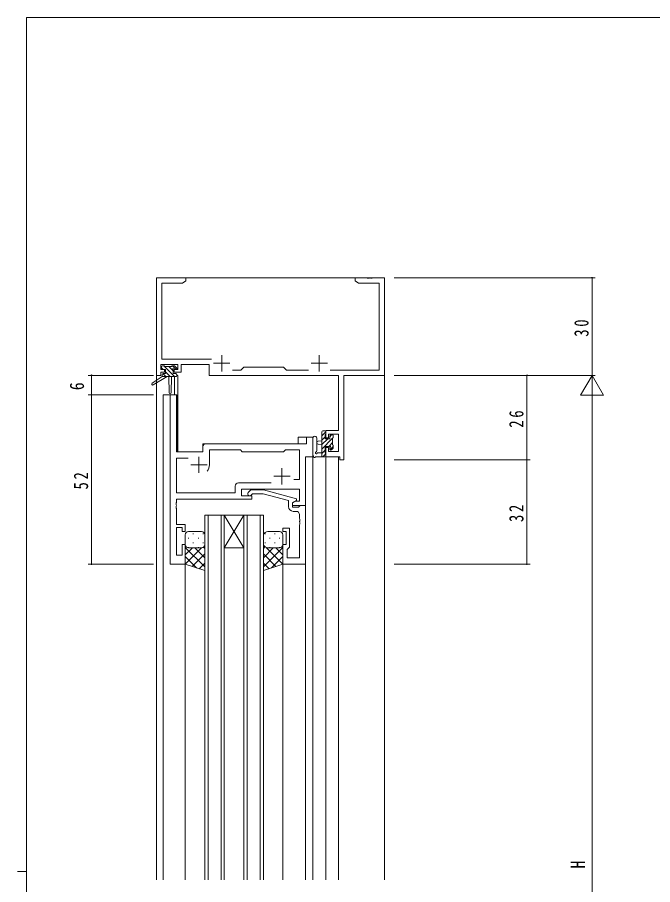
# Model space of a CAD drawing. Units: millimetres on the paper. Extents: x -397 to 397, y -282 to 282.
# Drawn here: x -396.7 to -201.5, y 12.8 to 279.3 of the extents above; entities that cross this region are included whole.
import ezdxf
from ezdxf.enums import TextEntityAlignment as Align

# ---------------------------------------------------------------- set-up
doc = ezdxf.new("R2010")
doc.units = ezdxf.units.MM
for name, color, linetype, lineweight in [('0-1_YKK_ZWAK', 7, 'Continuous', 18), ('0-3_YKK_11', 7, 'Continuous', 18), ('0-4_YKK_12', 2, 'Continuous', 18), ('0-6_YKK_13', 4, 'Continuous', 18), ('0-7_YKK_D', 6, 'Continuous', 18)]:
    doc.layers.add(name, color=color, linetype=linetype, lineweight=lineweight)
doc.styles.add('ＭＳ ゴシック', font='')
doc.styles.get('ＭＳ ゴシック').set_extended_font_data('MS Gothic')

msp = doc.modelspace()

# ---------------------------------------------------------------- linework, layer by layer
at = {"layer": '0-1_YKK_ZWAK'}
for p, q in [((-393.908, -245.688), (-393.908, 279.312)), ((376.092, 279.312), (-393.908, 279.312)), ((-396.708, 16.812), (-393.908, 16.812))]:
    msp.add_line(p, q, dxfattribs=at)
at = {"layer": '0-3_YKK_11'}
for p, q in [((-344.908, 199.312), (-353.908, 199.312)), ((-353.908, 199.312), (-353.908, 169.312)), ((-352.278, 197.682), (-345.999, 197.682)), ((-352.278, 174.242), (-352.278, 197.682)), ((-345.999, 197.682), (-344.908, 198.312)), ((-344.908, 198.312), (-344.908, 199.312)), ((-289.366, 199.312), (-292.908, 199.312)), ((-292.908, 199.312), (-292.908, 198.312)), ((-283.908, 199.312), (-287.45, 199.312)), ((-285.538, 197.682), (-285.538, 170.942)), ((-283.908, 169.312), (-283.908, 199.312)), ((-337.056, 174.242), (-352.278, 174.242)), ((-333.908, 175.512), (-333.908, 170.512)), ((-303.908, 175.512), (-303.908, 170.512)), ((-352.608, 172.612), (-347.408, 172.612)), ((-348.508, 171.112), (-348.508, 170.312)), ((-347.408, 171.112), (-348.508, 171.112)), ((-347.408, 172.612), (-347.408, 171.112)), ((-346.408, 170.312), (-346.408, 172.612)), ((-346.408, 172.612), (-337.708, 172.612)), ((-337.708, 172.612), (-337.708, 169.312)), ((-336.408, 173.012), (-331.408, 173.012)), ((-314.908, 171.812), (-327.108, 171.812)), ((-314.038, 170.942), (-314.908, 171.812)), ((-307.259, 170.942), (-314.038, 170.942)), ((-306.408, 173.012), (-301.408, 173.012)), ((-285.538, 170.942), (-300.558, 170.942)), ((-353.908, 169.312), (-352.608, 169.312)), ((-352.608, 169.312), (-352.608, 170.312)), ((-348.508, 170.312), (-346.408, 170.312)), ((-337.708, 169.312), (-298.038, 169.312)), ((-298.038, 169.312), (-298.038, 152.412)), ((-296.408, 169.312), (-283.908, 169.312)), ((-296.408, 143.312), (-296.408, 169.312)), ((-347.776, 163.312), (-349.706, 163.312)), ((-349.706, 163.312), (-349.706, 111.312)), ((-347.776, 145.812), (-347.776, 163.312)), ((-298.038, 152.412), (-301.908, 152.412)), ((-305.906, 144.312), (-305.906, 150.312)), ((-301.108, 151.212), (-298.038, 151.212)), ((-298.038, 151.212), (-298.038, 145.942)), ((-339.706, 147.312), (-339.706, 145.812)), ((-307.836, 148.312), (-338.706, 148.312)), ((-339.706, 145.812), (-347.776, 145.812)), ((-340.906, 144.312), (-340.906, 139.312)), ((-337.706, 146.382), (-328.176, 146.382)), ((-337.706, 141.812), (-337.706, 146.382)), ((-328.176, 146.382), (-327.606, 145.812)), ((-327.606, 145.812), (-314.906, 145.812)), ((-310.036, 146.382), (-310.036, 137.312)), ((-308.106, 144.312), (-305.906, 144.312)), ((-308.106, 129.312), (-308.106, 144.312)), ((-301.908, 144.312), (-297.608, 144.312)), ((-298.038, 145.942), (-301.108, 145.942)), ((-347.776, 143.882), (-344.256, 143.882)), ((-347.776, 133.242), (-347.776, 143.882)), ((-343.406, 141.812), (-338.406, 141.812)), ((-315.406, 140.812), (-315.406, 135.812)), ((-318.756, 136.242), (-328.736, 136.242)), ((-318.756, 136.242), (-328.736, 136.242)), ((-317.906, 138.312), (-312.906, 138.312)), ((-310.036, 137.312), (-311.74, 137.312)), ((-329.736, 135.242), (-329.736, 133.242)), ((-327.806, 132.312), (-327.806, 134.312)), ((-327.806, 134.312), (-310.036, 134.312)), ((-325.732, 133.337), (-324.957, 134.112)), ((-324.957, 134.112), (-321.012, 134.112)), ((-321.012, 134.112), (-310.908, 131.405)), ((-310.036, 134.312), (-310.036, 130.612)), ((-329.736, 133.242), (-347.776, 133.242)), ((-347.776, 131.312), (-324.606, 131.312)), ((-324.606, 132.312), (-327.806, 132.312)), ((-324.46, 132.912), (-324.884, 132.488)), ((-324.606, 131.312), (-324.606, 132.312)), ((-321.17, 132.912), (-324.46, 132.912)), ((-313.408, 130.833), (-321.17, 132.912)), ((-313.408, 129.012), (-313.408, 130.833)), ((-310.908, 130.805), (-312.108, 130.112)), ((-311.24, 130.612), (-312.106, 130.112)), ((-310.036, 130.612), (-311.24, 130.612)), ((-310.908, 131.405), (-310.908, 130.805)), ((-312.108, 130.112), (-312.108, 128.812)), ((-312.108, 128.812), (-310.308, 128.812)), ((-312.106, 130.112), (-312.106, 129.312)), ((-312.106, 129.312), (-308.106, 129.312)), ((-309.808, 129.312), (-308.108, 129.312)), ((-308.108, 129.312), (-308.108, 111.312)), ((-311.038, 127.512), (-311.908, 127.512)), ((-310.038, 113.242), (-310.038, 123.354)), ((-347.776, 114.012), (-347.776, 122.512)), ((-314.108, 117.312), (-314.108, 121.312)), ((-313.108, 122.312), (-313.108, 116.512)), ((-345.106, 117.312), (-346.106, 117.312)), ((-346.106, 117.312), (-346.106, 114.012)), ((-345.106, 111.312), (-345.106, 117.312)), ((-315.108, 117.312), (-314.108, 117.312)), ((-315.108, 111.312), (-315.108, 117.312)), ((-313.808, 115.812), (-313.808, 113.242)), ((-346.106, 114.012), (-347.776, 114.012)), ((-313.808, 113.242), (-310.038, 113.242)), ((-349.706, 111.312), (-345.106, 111.312)), ((-308.108, 111.312), (-315.108, 111.312))]:
    msp.add_line(p, q, dxfattribs=at)
for points in [[(-292.908, 198.312), (-291.817, 197.682), (-285.538, 197.682)], [(-287.45, 199.312), (-287.633, 199.192), (-288.183, 199.192), (-288.366, 199.312), (-288.45, 199.312), (-288.633, 199.192), (-289.183, 199.192), (-289.366, 199.312)], [(-352.608, 170.312), (-351.508, 170.312), (-351.508, 171.112), (-352.608, 171.112), (-352.608, 172.612)], [(-327.108, 171.812), (-327.978, 170.942), (-330.558, 170.942)], [(-301.908, 152.412), (-301.908, 150.112), (-301.108, 150.112), (-301.108, 151.212)], [(-305.906, 150.312), (-307.836, 150.312), (-307.836, 148.312)], [(-301.108, 145.942), (-301.108, 147.112), (-301.908, 147.112), (-301.908, 144.312)], [(-314.906, 145.812), (-314.336, 146.382), (-310.036, 146.382)], [(-297.608, 144.312), (-297.608, 143.312), (-296.408, 143.312)], [(-347.776, 128.354), (-347.896, 128.537), (-347.896, 129.087), (-347.776, 129.271), (-347.776, 129.354), (-347.896, 129.537), (-347.896, 130.087), (-347.776, 130.271), (-347.776, 131.312)], [(-347.776, 122.512), (-346.106, 122.512), (-346.106, 121.312), (-345.106, 121.312), (-345.106, 123.512), (-347.776, 123.512), (-347.776, 128.354)], [(-310.308, 128.812), (-310.108, 129.012), (-309.808, 129.312)], [(-310.038, 123.354), (-309.918, 123.537), (-309.918, 124.087), (-310.038, 124.271), (-310.038, 124.354), (-309.918, 124.537), (-309.918, 125.087), (-310.038, 125.271), (-310.038, 126.512)], [(-314.108, 121.312), (-315.108, 121.312), (-315.108, 122.312), (-313.108, 122.312)], [(-313.108, 116.512), (-313.608, 116.012), (-313.808, 115.812)]]:
    msp.add_lwpolyline(points, dxfattribs=at)
for centre, radius, start, end in [((-338.706, 147.312), 1, 90.00001, 179.99999), ((-340.906, 141.812), 3.2, 321.63348, 359.99999), ((-328.736, 135.242), 1, 90.00001, 179.99999), ((-325.308, 132.912), 0.6, 134.99999, 315.00001), ((-311.908, 129.012), 1.5, 180.00001, 269.99999), ((-311.038, 126.512), 1, 0.00001, 89.99999)]:
    msp.add_arc(centre, radius, start, end, dxfattribs=at)
at = {"layer": '0-4_YKK_12'}
for p, q in [((-353.908, 199.312), (-283.908, 199.312)), ((-353.908, 199.312), (-353.908, 14.312)), ((-283.908, 199.312), (-283.908, 14.312)), ((-348.408, 168.912), (-348.408, 163.312)), ((-347.408, 169.312), (-347.708, 169.312)), ((-347.408, 169.312), (-347.408, 145.812)), ((-347.708, 163.312), (-351.908, 163.312)), ((-351.908, 163.312), (-351.908, 14.312)), ((-349.706, 111.312), (-349.706, 163.312)), ((-347.708, 163.312), (-347.708, 145.812)), ((-305.908, 150.312), (-305.908, 14.312)), ((-339.708, 145.812), (-339.708, 148.312)), ((-339.708, 148.312), (-310.408, 148.312)), ((-347.708, 145.812), (-339.708, 145.812)), ((-308.106, 144.311), (-305.908, 144.311)), ((-308.106, 129.312), (-308.106, 144.311)), ((-301.908, 144.312), (-298.008, 144.312)), ((-301.908, 144.312), (-301.908, 14.312)), ((-298.008, 144.312), (-298.008, 14.312)), ((-308.408, 129.312), (-308.106, 129.312)), ((-333.108, 126.312), (-339.108, 126.312)), ((-339.108, 126.312), (-339.108, 14.312)), ((-338.108, 126.312), (-338.108, 14.312)), ((-334.108, 126.312), (-334.108, 14.312)), ((-333.108, 126.312), (-327.108, 126.312)), ((-333.108, 126.312), (-327.108, 116.312)), ((-327.108, 126.312), (-333.108, 116.312)), ((-333.108, 126.312), (-333.108, 14.312)), ((-327.108, 126.312), (-321.108, 126.312)), ((-327.108, 126.312), (-327.108, 14.312)), ((-326.108, 126.312), (-326.108, 14.312)), ((-322.108, 126.312), (-322.108, 14.312)), ((-321.108, 126.312), (-321.108, 14.312)), ((-333.108, 116.312), (-327.108, 116.312)), ((-345.108, 111.312), (-349.706, 111.312)), ((-345.108, 111.312), (-345.108, 14.312)), ((-315.108, 111.312), (-315.108, 14.312)), ((-308.108, 111.312), (-308.108, 14.312))]:
    msp.add_line(p, q, dxfattribs=at)
msp.add_lwpolyline([(-305.908, 150.312), (-310.408, 150.312), (-310.408, 148.312)], dxfattribs=at)
at = {"layer": '0-6_YKK_13'}
for p, q in [((-352.408, 171.412), (-352.408, 171.912)), ((-351.929, 171.112), (-352.408, 171.591)), ((-352.108, 172.212), (-351.608, 172.212)), ((-351.208, 171.112), (-352.108, 171.112)), ((-348.382, 168.912), (-351.682, 172.212)), ((-351.408, 172.012), (-349.308, 172.012)), ((-351.208, 169.912), (-351.208, 171.112)), ((-348.81, 170.688), (-350.135, 172.012)), ((-349.108, 172.212), (-348.508, 172.212)), ((-347.906, 171.13), (-348.988, 172.212)), ((-348.808, 170.651), (-348.808, 169.912)), ((-348.008, 171.112), (-348.347, 171.112)), ((-348.296, 172.124), (-347.796, 171.624)), ((-352.208, 168.912), (-355.275, 166.862)), ((-350.708, 168.912), (-354.953, 166.355)), ((-352.208, 169.612), (-352.208, 168.912)), ((-348.008, 168.912), (-352.208, 168.912)), ((-351.076, 168.912), (-352.044, 169.88)), ((-351.908, 169.912), (-351.208, 169.912)), ((-349.729, 168.912), (-351.208, 170.391)), ((-350.108, 168.912), (-350.006, 163.904)), ((-349.306, 168.912), (-349.406, 163.904)), ((-348.808, 169.912), (-348.008, 169.912)), ((-347.708, 169.586), (-348.035, 169.912)), ((-347.708, 169.612), (-347.708, 169.212)), ((-301.908, 151.917), (-303.108, 150.717)), ((-303.108, 144.312), (-303.108, 151.912)), ((-302.808, 152.212), (-302.208, 152.212)), ((-301.908, 151.912), (-301.908, 151.312)), ((-305.908, 150.04), (-305.908, 144.878)), ((-304.708, 150.04), (-304.705, 146.079)), ((-302.108, 150.37), (-303.108, 149.37)), ((-299.808, 149.976), (-303.108, 146.676)), ((-301.319, 149.812), (-303.108, 148.023)), ((-302.108, 151.112), (-302.108, 149.812)), ((-302.108, 149.812), (-300.708, 149.812)), ((-300.119, 151.012), (-300.708, 150.423)), ((-300.708, 149.812), (-300.708, 150.712)), ((-300.408, 151.012), (-299.908, 151.012)), ((-299.808, 150.012), (-299.808, 147.912)), ((-299.612, 150.172), (-299.767, 150.017)), ((-299.608, 150.712), (-299.608, 150.212)), ((-303.108, 149.212), (-304.253, 149.11)), ((-303.108, 148.012), (-304.253, 148.114)), ((-299.808, 148.629), (-300.787, 147.649)), ((-300.708, 146.612), (-300.708, 146.951)), ((-299.608, 147.482), (-300.652, 146.438)), ((-299.696, 146.9), (-300.196, 146.4)), ((-299.608, 147.712), (-299.608, 147.112)), ((-302.208, 144.312), (-304.889, 144.312)), ((-304.289, 145.512), (-303.108, 145.512)), ((-302.108, 146.329), (-303.108, 145.329)), ((-301.908, 145.182), (-302.778, 144.312)), ((-301.908, 145.212), (-301.908, 144.612)), ((-345.108, 120.312), (-345.108, 117.312)), ((-340.108, 121.312), (-344.108, 121.312)), ((-342.773, 120.647), (-342.573, 120.647)), ((-339.743, 120.647), (-339.543, 120.647)), ((-339.108, 117.312), (-339.108, 120.312)), ((-321.108, 117.312), (-321.108, 120.312)), ((-320.473, 120.647), (-320.673, 120.647)), ((-319.708, 121.312), (-316.108, 121.312)), ((-317.443, 120.647), (-317.643, 120.647)), ((-315.108, 120.312), (-315.108, 117.312)), ((-345.108, 111.312), (-345.108, 117.312)), ((-344.188, 119.232), (-343.988, 119.232)), ((-342.773, 117.817), (-342.573, 117.817)), ((-341.158, 119.232), (-340.958, 119.232)), ((-339.743, 117.817), (-339.543, 117.817)), ((-339.108, 117.312), (-339.108, 109.312)), ((-339.108, 117.292), (-339.108, 117.292)), ((-321.108, 117.312), (-321.108, 109.312)), ((-321.108, 117.292), (-321.099, 117.283)), ((-320.473, 117.817), (-320.673, 117.817)), ((-319.058, 119.232), (-319.258, 119.232)), ((-317.443, 117.817), (-317.643, 117.817)), ((-316.028, 119.232), (-316.228, 119.232)), ((-315.108, 111.312), (-315.108, 117.312)), ((-345.058, 116.999), (-345.108, 116.949)), ((-345.108, 116.444), (-339.108, 110.444)), ((-342.916, 116.312), (-345.108, 114.121)), ((-340.088, 116.313), (-345.093, 111.307)), ((-344.188, 116.402), (-343.988, 116.402)), ((-344.108, 116.312), (-340.108, 116.312)), ((-344.108, 116.312), (-340.108, 116.312)), ((-342.148, 116.312), (-339.108, 113.273)), ((-341.158, 116.402), (-340.958, 116.402)), ((-339.515, 116.507), (-339.108, 116.101)), ((-320.611, 116.598), (-321.108, 116.101)), ((-315.108, 116.444), (-321.108, 110.444)), ((-318.068, 116.312), (-321.108, 113.273)), ((-320.197, 116.381), (-315.123, 111.307)), ((-316.108, 116.312), (-319.708, 116.312)), ((-316.108, 116.312), (-319.708, 116.312)), ((-319.058, 116.402), (-319.258, 116.402)), ((-317.3, 116.312), (-315.108, 114.121)), ((-316.028, 116.402), (-316.228, 116.402)), ((-315.158, 116.999), (-315.108, 116.949)), ((-345.108, 113.616), (-341.653, 110.161)), ((-339.108, 114.464), (-342.972, 110.6)), ((-321.108, 114.464), (-317.245, 110.6)), ((-315.108, 113.616), (-318.563, 110.161)), ((-339.108, 109.312), (-345.108, 111.312)), ((-339.108, 111.635), (-340.85, 109.893)), ((-321.108, 111.635), (-319.366, 109.893)), ((-321.108, 109.312), (-315.108, 111.312))]:
    msp.add_line(p, q, dxfattribs=at)
msp.add_lwpolyline([(-301.169, 147.412), (-302.108, 147.412), (-302.108, 145.412)], dxfattribs=at)
for centre, radius, start, end in [((-352.108, 171.912), 0.3, 90, 180), ((-352.108, 171.412), 0.3, 180, 270), ((-351.608, 172.012), 0.2, 0, 90), ((-349.108, 172.012), 0.2, 90, 180), ((-348.808, 171.112), 0.25, 33.05573, 236.94427), ((-349.108, 170.651), 0.3, 0, 56.94427), ((-348.347, 171.412), 0.3, 213.05573, 270), ((-348.508, 171.912), 0.3, 45, 90), ((-348.008, 171.412), 0.3, 270, 45), ((-351.908, 169.612), 0.3, 90, 180), ((-348.008, 169.612), 0.3, 0, 90), ((-348.008, 169.212), 0.3, 270, 0), ((-355.108, 166.612), 0.3, 123.76905, 301.06147), ((-349.706, 163.91), 0.3, 181.16963, 358.85539), ((-302.808, 151.912), 0.3, 90, 180), ((-302.208, 151.912), 0.3, 0, 90), ((-305.308, 150.04), 0.6, 0.04023, 180.04023), ((-302.108, 151.312), 0.2, 270, 0), ((-300.408, 150.712), 0.3, 90, 180), ((-299.908, 150.712), 0.3, 0, 90), ((-299.808, 150.212), 0.2, 270, 0), ((-304.208, 148.612), 0.5, 95.09207, 264.90793), ((-301.169, 147.712), 0.3, 270, 326.94427), ((-300.708, 147.412), 0.25, 303.05573, 146.94427), ((-300.408, 146.951), 0.3, 123.05573, 180), ((-300.408, 146.612), 0.3, 180, 315), ((-299.808, 147.712), 0.2, 0, 90), ((-299.908, 147.112), 0.3, 315, 0), ((-305.608, 144.878), 0.3, 180, 229.47122), ((-305.998, 144.422), 0.3, 349.47122, 49.47122), ((-305.408, 144.312), 0.3, 169.47122, 330), ((-304.889, 144.012), 0.3, 90, 150), ((-304.808, 145.512), 0.3, 109.18976, 330), ((-305.005, 146.079), 0.3, 289.18976, 0.04023), ((-304.289, 145.212), 0.3, 90, 150), ((-302.208, 144.612), 0.3, 270, 0), ((-302.108, 145.212), 0.2, 360, 90), ((-344.108, 120.312), 1, 90.0001, 180.0001), ((-340.108, 120.312), 1, 0.0001, 90.0001), ((-319.759, 119.904), 1.41, 87.93209, 163.1431), ((-316.108, 120.312), 1, 359.9999, 89.9999), ((-344.108, 117.312), 1, 180.0001, 270.0001), ((-344.108, 117.312), 1, 180.0001, 270.0001), ((-340.108, 117.312), 1, 270.0001, 0.0001), ((-340.108, 117.312), 1, 270.0001, 0.0001), ((-319.759, 117.721), 1.41, 196.85672, 272.06776), ((-319.759, 117.721), 1.41, 196.85672, 272.06776), ((-316.108, 117.312), 1, 269.9999, 359.9999), ((-316.108, 117.312), 1, 269.9999, 359.9999)]:
    msp.add_arc(centre, radius, start, end, dxfattribs=at)
at = {"layer": '0-7_YKK_D'}
for p, q in [((-280.908, 199.312), (-219.108, 199.312)), ((-220.108, 199.312), (-220.108, 169.312)), ((-354.908, 169.312), (-374.908, 169.312)), ((-373.908, 169.312), (-373.908, 163.312)), ((-280.908, 169.312), (-239.108, 169.312)), ((-280.908, 169.312), (-219.108, 169.312)), ((-280.908, 169.312), (-219.108, 169.312)), ((-240.108, 143.312), (-240.108, 169.312)), ((-220.108, 169.312), (-223.608, 163.25)), ((-220.108, 169.312), (-220.108, 157.188)), ((-220.108, 169.312), (-216.608, 163.25)), ((-354.908, 163.312), (-374.908, 163.312)), ((-354.908, 163.312), (-374.908, 163.312)), ((-373.908, 163.312), (-373.908, 111.312)), ((-223.608, 163.25), (-216.608, 163.25)), ((-220.108, -123.688), (-220.108, 162.312)), ((-280.908, 143.312), (-239.108, 143.312)), ((-280.908, 143.312), (-239.108, 143.312)), ((-240.108, 143.312), (-240.108, 111.312)), ((-354.908, 111.312), (-374.908, 111.312)), ((-280.908, 111.312), (-239.108, 111.312))]:
    msp.add_line(p, q, dxfattribs=at)
for centre, start, end in [((-220.108, 199.312), 90, 270), ((-220.108, 199.312), 270, 90), ((-373.908, 169.312), 90, 270), ((-373.908, 169.312), 270, 90), ((-240.108, 169.312), 90, 270), ((-240.108, 169.312), 270, 90), ((-373.908, 163.312), 90, 270), ((-373.908, 163.312), 90, 270), ((-373.908, 163.312), 270, 90), ((-373.908, 163.312), 270, 90), ((-240.108, 143.312), 90, 270), ((-240.108, 143.312), 90, 270), ((-240.108, 143.312), 270, 90), ((-240.108, 143.312), 270, 90), ((-373.908, 111.312), 90, 270), ((-373.908, 111.312), 270, 90), ((-240.108, 111.312), 90, 270), ((-240.108, 111.312), 270, 90)]:
    msp.add_arc(centre, 0.106, start, end, dxfattribs=at)

# ---------------------------------------------------------------- texts
at = {"layer": '0-7_YKK_D', "color": 7, "style": 'ＭＳ ゴシック', "width": 0.8}
for s, p in [('6', (-374.908, 164.753)), ('H', (-220.908, 17.765))]:
    msp.add_text(s, height=4.399, rotation=90, dxfattribs=at).set_placement(p, align=Align.BOTTOM_LEFT)
at = {"layer": '0-7_YKK_D', "color": 7, "char_height": 4.399, "attachment_point": 7, "rotation": 90, "style": 'ＭＳ ゴシック'}
for s, insert in [('\\T1.37;\\W0.75;30', (-221.108, 181.181)), ('\\T1.37;\\W0.75;26', (-241.108, 153.218)), ('\\T1.37;\\W0.75;52', (-374.908, 134.23)), ('\\T1.37;\\W0.75;32', (-241.108, 124.23))]:
    msp.add_mtext(s, dxfattribs=dict(at, insert=insert))

doc.saveas('drawing.dxf')
